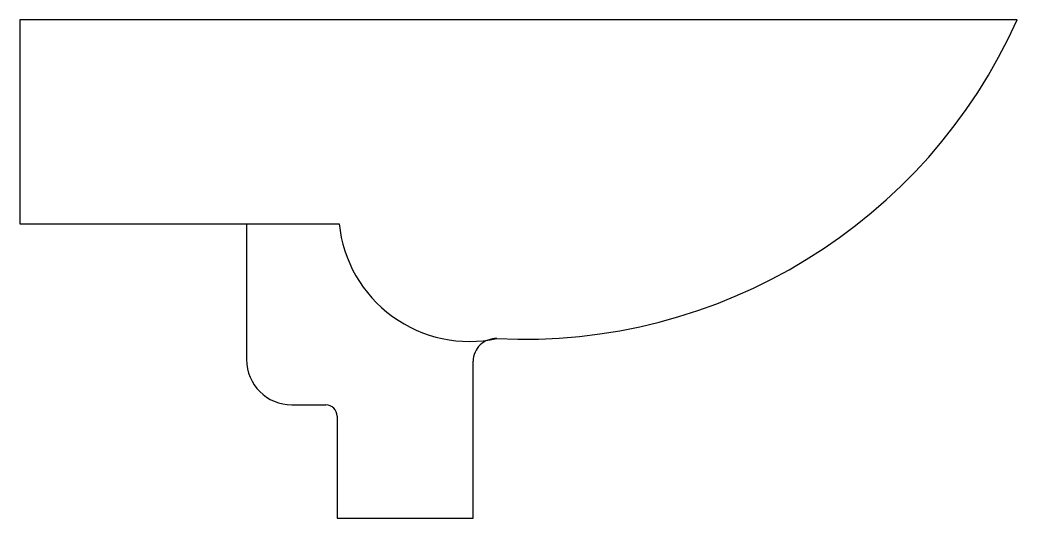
# Model space of a CAD drawing. Extents: x 0 to 0.44, y -0.22 to 0.
import ezdxf

# ---------------------------------------------------------------- set-up
doc = ezdxf.new("R2010")
doc.units = 0
doc.layers.add('SN', color=7, linetype='CONTINUOUS')

msp = doc.modelspace()

# ---------------------------------------------------------------- linework, layer by layer
at = {"layer": 'SN', "color": 0}
for p, q in [((0.4400000000000048, 0), (0, -7.105427357601002e-15)), ((0, -7.105427357601002e-15), (0, -0.09000000000001052)), ((0, -0.09000000000001052), (0.1408583300380659, -0.09000000000001052)), ((0.1000000000000014, -0.09000000000001052), (0.1000000000000014, -0.1500000000000057)), ((0.1999999999999993, -0.220000000000006), (0.1999999999999993, -0.150742051201334)), ((0.120000000000001, -0.1700000000000088), (0.1350000000000051, -0.1700000000000017)), ((0.1400000000000041, -0.1750000000000043), (0.1400000000000006, -0.220000000000006)), ((0.1400000000000006, -0.220000000000006), (0.1999999999999993, -0.220000000000006))]:
    msp.add_line(p, q, dxfattribs=at)
for centre, radius, start, end in [((0.2223387096774179, 0.09741935483870634), 0.2384679601164116, 267.1535691184624, 335.8879910804262), ((0.1984720957015753, -0.0841015003359189), 0.05791492287817673, 185.845577195682, 281.9831163726478), ((0.2099999999998623, -0.150742051201469), 0.009999999999863007, 87.15356911771264, 179.9999999992265), ((0.1200000000000028, -0.1500000000000057), 0.02000000000000135, 180, 269.9999999999949), ((0.1350000000000033, -0.1750000000000043), 0.005000000000002558, 0, 89.99999999997965)]:
    msp.add_arc(centre, radius, start, end, dxfattribs=at)

doc.saveas('drawing.dxf')
